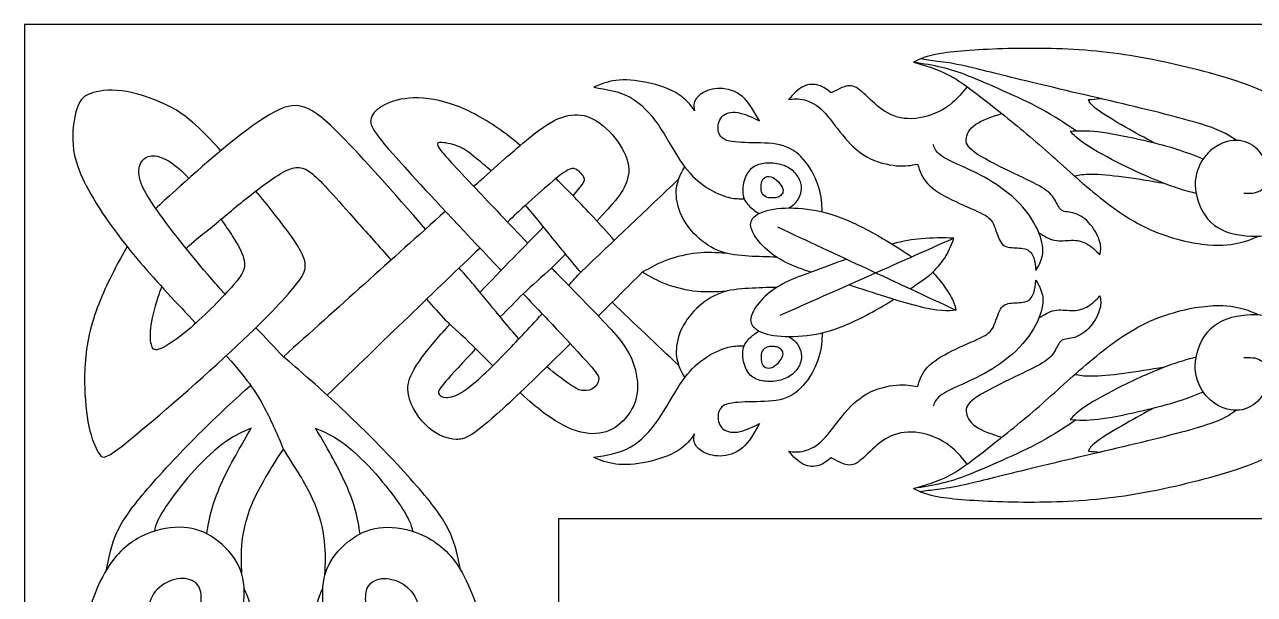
# Model space of a CAD drawing. Header units: millimetres. Extents: x 164 to 454, y 11 to 406.
# Drawn here: x 164.2 to 290.8, y 347.2 to 406 of the extents above; entities that cross this region are included whole.
import ezdxf

# ---------------------------------------------------------------- set-up
doc = ezdxf.new("R2010")
doc.units = ezdxf.units.MM
for name, color, linetype in [('Default', 7, 'Continuous'), ('DV1_Layer_1', 7, 'Continuous'), ('Layer_1', 7, 'Continuous')]:
    doc.layers.add(name, color=color, linetype=linetype)

# ---------------------------------------------------------------- blocks, each defined once
blk = doc.blocks.new('SE')
at = {"layer": 'DV1_Layer_1', "color": 7, "linetype": 'Continuous'}
for p, q in [((399.47, 355.01), (219.17, 355.01)), ((219.17, 355.01), (219.17, 65.81))]:
    blk.add_line(p, q, dxfattribs=at)
for points, knots in [([(289.74, 388.57), (290.36, 388.55), (290.98, 388.54), (291.45, 388.83), (291.93, 389.12), (292.25, 389.73), (292.28, 390.44), (292.31, 391.16), (291.75, 392.82), (290.37, 393.78), (289.59, 393.95), (288.8, 394.11), (287.04, 393.8), (285.7, 392.45), (285.26, 391.6), (284.82, 390.75), (284.61, 389.71), (284.83, 388.54), (285.04, 387.36), (285.68, 386.05), (286.73, 385.26), (287.77, 384.47), (289.22, 384.19), (290.49, 384.15), (291.77, 384.1), (293.98, 384.48), (295.98, 386.52), (296.63, 387.55), (297.27, 388.57), (297.57, 389.61), (297.57, 390.82), (297.57, 392.04), (297.27, 393.44), (296.56, 394.82), (295.84, 396.2), (293.56, 398.92), (283.73, 401.77), (277.66, 402.91), (274.56, 403.21), (271.45, 403.51), (268.28, 403.55), (265.44, 403.48), (262.6, 403.41), (260.1, 403.23), (258.54, 402.98), (256.98, 402.73), (256.36, 402.41), (255.74, 402.08), (256.94, 401.73), (258.15, 401.39), (259.31, 400.79), (260.48, 400.18), (261.6, 399.32), (263.06, 398.18), (264.52, 397.04), (268.1, 394.21), (271.35, 391.18), (273.18, 389.59), (275.02, 388), (277.07, 386.35), (279.25, 385.23), (281.42, 384.12), (286.01, 382.98), (288.25, 383.22), (289.1, 383.41), (289.94, 383.59), (290.51, 383.83), (290.82, 383.96), (291.13, 384.1), (291.18, 384.12), (291.23, 384.15)], [0, 0, 0, 0, 0.034483, 0.034483, 0.034483, 0.068966, 0.068966, 0.068966, 0.103448, 0.137931, 0.137931, 0.137931, 0.172414, 0.206897, 0.206897, 0.206897, 0.241379, 0.241379, 0.241379, 0.275862, 0.275862, 0.275862, 0.310345, 0.310345, 0.310345, 0.344828, 0.37931, 0.37931, 0.37931, 0.413793, 0.413793, 0.413793, 0.448276, 0.448276, 0.448276, 0.482759, 0.517241, 0.551724, 0.551724, 0.551724, 0.586207, 0.586207, 0.586207, 0.62069, 0.62069, 0.62069, 0.655172, 0.655172, 0.655172, 0.689655, 0.689655, 0.689655, 0.724138, 0.724138, 0.724138, 0.758621, 0.793103, 0.793103, 0.793103, 0.827586, 0.827586, 0.827586, 0.862069, 0.896552, 0.896552, 0.896552, 0.931034, 0.931034, 0.931034, 1, 1, 1, 1]), ([(272.48, 395), (271.34, 395.76), (270.19, 396.53), (268.92, 397.23), (267.64, 397.93), (266.23, 398.56), (263.62, 399.73), (262.41, 400.26), (261.4, 400.66), (260.38, 401.06), (259.56, 401.33), (258.64, 401.54), (257.73, 401.76), (256.73, 401.92), (255.74, 402.08)], [0, 0, 0, 0, 0.166667, 0.166667, 0.166667, 0.333333, 0.333333, 0.5, 0.5, 0.5, 0.666667, 0.666667, 0.666667, 1, 1, 1, 1]), ([(289.01, 394.01), (288.35, 394.47), (287.7, 394.94), (283.9, 396.18), (280.77, 396.96), (277.32, 397.78), (273.88, 398.59), (270.14, 399.46), (267.3, 400.15), (264.46, 400.84), (262.53, 401.35), (261.14, 401.66), (259.75, 401.98), (258.91, 402.08), (258.21, 402.17), (257.52, 402.26), (256.97, 402.34), (256.43, 402.42)], [0, 0, 0, 0, 0.142857, 0.142857, 0.285714, 0.285714, 0.285714, 0.428571, 0.428571, 0.428571, 0.571429, 0.571429, 0.571429, 0.714286, 0.714286, 0.714286, 1, 1, 1, 1]), ([(184.38, 392.95), (184.15, 393.22), (183.92, 393.47), (183.7, 393.7), (181.36, 396.19), (178.91, 397.88), (175.56, 398.95), (174.17, 399.13), (172.79, 399.3), (171.68, 399.11), (170.97, 398.85), (170.25, 398.59), (169.59, 397.94), (169.15, 395.76), (169.12, 394.52), (169.09, 393.28), (169.27, 391.88), (170.3, 389.75), (171.34, 387.62), (173.23, 384.76), (176.07, 381.42), (177.81, 379.38), (179.9, 377.17), (181.78, 375.17)], [0, 0, 0, 0, 0.1, 0.1, 0.1, 0.2, 0.3, 0.3, 0.3, 0.4, 0.4, 0.4, 0.5, 0.6, 0.6, 0.6, 0.7, 0.7, 0.7, 0.8, 0.8, 0.8, 1, 1, 1, 1]), ([(246.32, 386.66), (246.29, 387.45), (246.26, 388.25), (245.99, 389.14), (245.72, 390.03), (245.22, 391.01), (244.61, 391.8), (244, 392.58), (243.27, 393.17), (242.33, 393.46), (241.39, 393.76), (239.08, 393.76), (237.12, 393.83), (236.51, 394.02), (235.91, 394.22), (235.46, 394.95), (235.63, 396.08), (235.98, 396.46), (236.32, 396.83), (237.53, 397.17), (239.08, 396.41), (239.86, 396.03), (239.32, 396.98), (238.79, 397.93), (238.1, 398.53), (237.41, 399.12), (236.56, 399.36), (235.81, 399.37), (235.05, 399.38), (234.37, 399.16), (233.92, 398.86), (233.46, 398.57), (232.98, 397.84), (233.11, 397.33), (233.18, 397.07), (232.75, 397.67), (231.89, 398.88), (229.44, 399.74), (228.27, 399.99), (227.09, 400.24), (225.97, 400.31), (225.07, 400.2), (224.16, 400.09), (223.47, 399.79), (222.78, 399.5), (224.09, 399.29), (225.4, 399.09), (226.53, 398.47), (227.66, 397.84), (228.61, 396.81), (229.44, 395.61), (230.27, 394.41), (231.68, 391.69), (233.03, 390.2), (233.81, 389.6), (234.6, 389), (235.49, 388.53), (236.17, 388.29), (236.84, 388.05), (237.29, 388.03), (237.74, 388.01)], [0, 0, 0, 0, 0.04, 0.04, 0.04, 0.08, 0.08, 0.08, 0.12, 0.12, 0.12, 0.16, 0.2, 0.2, 0.2, 0.24, 0.28, 0.28, 0.28, 0.32, 0.36, 0.36, 0.36, 0.4, 0.4, 0.4, 0.44, 0.44, 0.44, 0.48, 0.48, 0.48, 0.52, 0.56, 0.56, 0.56, 0.6, 0.64, 0.64, 0.64, 0.68, 0.68, 0.68, 0.72, 0.72, 0.72, 0.76, 0.76, 0.76, 0.8, 0.8, 0.8, 0.84, 0.88, 0.88, 0.88, 0.92, 0.92, 0.92, 1, 1, 1, 1]), ([(261.24, 399.56), (260.61, 398.78), (259.99, 398), (259.08, 397.4), (258.17, 396.8), (256.98, 396.39), (255.92, 396.28), (254.86, 396.18), (252.99, 396.59), (251.61, 397.9), (251.03, 398.47), (250.44, 399.03), (249.96, 399.49), (249.47, 399.62), (248.99, 399.75), (248.51, 399.54), (248.14, 399.37), (247.77, 399.2), (247.51, 399.06), (247.25, 398.92), (246.85, 399.23), (246.06, 399.85), (244.92, 399.85), (244.39, 399.59), (243.85, 399.32), (243.35, 398.78), (242.85, 398.25), (243.37, 398.3), (244.4, 398.4), (245.78, 397.68), (246.43, 397.03), (247.08, 396.39), (247.68, 395.45), (248.4, 394.58), (249.11, 393.7), (249.94, 392.87), (250.93, 392.32), (251.92, 391.76), (253.08, 391.49), (253.98, 391.41), (254.87, 391.33), (255.51, 391.45), (256.15, 391.57), (256.37, 390.88), (256.82, 389.5), (258.65, 388.4), (259.69, 387.89), (260.72, 387.38), (263.03, 386.45), (264.02, 385.67), (264.4, 384.05), (264.68, 383.59), (264.96, 383.12), (265.34, 383), (265.84, 382.96), (266.33, 382.91), (267.53, 382.98), (267.98, 382.29), (268.11, 381.9), (268.24, 381.5), (268.28, 381.05), (268.31, 380.6), (268.6, 381.07), (269.19, 382), (269.02, 383.55), (268.64, 384.49), (268.26, 385.43), (267.59, 386.54), (266.65, 387.51), (265.72, 388.49), (264.53, 389.33), (263.44, 389.98), (262.34, 390.62), (261.34, 391.07), (260.48, 391.46), (259.62, 391.85), (258.89, 392.18), (258.46, 392.52), (258.03, 392.87), (257.89, 393.23), (257.75, 393.59)], [0, 0, 0, 0, 0.030303, 0.030303, 0.030303, 0.060606, 0.060606, 0.060606, 0.090909, 0.121212, 0.121212, 0.121212, 0.151515, 0.151515, 0.151515, 0.181818, 0.181818, 0.181818, 0.212121, 0.212121, 0.212121, 0.242424, 0.272727, 0.272727, 0.272727, 0.30303, 0.30303, 0.30303, 0.333333, 0.363636, 0.363636, 0.363636, 0.393939, 0.393939, 0.393939, 0.424242, 0.424242, 0.424242, 0.454545, 0.454545, 0.454545, 0.484848, 0.484848, 0.484848, 0.515152, 0.545455, 0.545455, 0.545455, 0.575758, 0.606061, 0.636364, 0.636364, 0.636364, 0.666667, 0.666667, 0.666667, 0.69697, 0.727273, 0.727273, 0.727273, 0.757576, 0.757576, 0.757576, 0.787879, 0.818182, 0.818182, 0.818182, 0.848485, 0.848485, 0.848485, 0.878788, 0.878788, 0.878788, 0.909091, 0.909091, 0.909091, 0.939394, 0.939394, 0.939394, 1, 1, 1, 1]), ([(205.46, 384.87), (202.08, 388.76), (199, 392.23), (196.81, 394.46), (193.52, 397.81), (190.97, 398.92), (182.2, 391.12), (179.73, 388.89), (178.82, 388.07), (178.17, 387.47), (177.67, 386.99)], [0, 0, 0, 0, 0.2, 0.2, 0.2, 0.4, 0.6, 0.6, 0.6, 1, 1, 1, 1]), ([(215.22, 393.51), (214.46, 394.16), (213.7, 394.74), (212.91, 395.29), (211.34, 396.36), (209.64, 397.27), (208.04, 397.8), (206.45, 398.32), (204.96, 398.46), (203.76, 398.37), (202.56, 398.27), (200.74, 397.61), (199.87, 396.68), (199.81, 396.1), (199.75, 395.51), (200.06, 394.8), (204.01, 390.48), (206.33, 387.94), (209.9, 384.14), (213.24, 380.61)], [0, 0, 0, 0, 0.125, 0.125, 0.125, 0.25, 0.25, 0.25, 0.375, 0.375, 0.375, 0.5, 0.625, 0.625, 0.625, 0.75, 0.75, 0.75, 1, 1, 1, 1]), ([(280.5, 393.77), (279.57, 394.27), (278.63, 394.77), (277.55, 395.4), (276.46, 396.02), (275.23, 396.76), (274.58, 397.25), (273.92, 397.74), (273.83, 397.98), (273.75, 398.22), (274.14, 398.26), (274.54, 398.3), (274.94, 398.34)], [0, 0, 0, 0, 0.2, 0.2, 0.2, 0.4, 0.4, 0.4, 0.6, 0.6, 0.6, 1, 1, 1, 1]), ([(210.43, 389.28), (210.76, 389.57), (211.1, 389.87), (211.43, 390.17), (213.38, 391.91), (215.26, 393.6), (216.65, 394.68), (218.04, 395.77), (219.83, 396.74), (221.56, 396.74), (222.45, 396.35), (223.33, 395.96), (224.25, 395.18), (224.97, 394.28), (225.7, 393.37), (226.23, 392.34), (226.36, 391.4), (226.49, 390.47), (226.21, 389.65), (225.77, 388.87), (225.4, 388.24), (224.93, 387.65), (223.11, 385.7)], [0, 0, 0, 0, 0.111111, 0.111111, 0.111111, 0.222222, 0.222222, 0.222222, 0.333333, 0.444444, 0.444444, 0.444444, 0.555556, 0.555556, 0.555556, 0.666667, 0.666667, 0.666667, 0.777778, 0.777778, 0.777778, 1, 1, 1, 1]), ([(268.64, 384.49), (269.17, 384.16), (269.7, 383.83), (270.26, 383.72), (270.83, 383.6), (271.43, 383.71), (271.99, 383.72), (272.55, 383.72), (273.07, 383.64), (273.55, 383.37), (274.04, 383.1), (274.49, 382.66), (274.93, 382.21), (275, 382.59), (275.07, 382.97), (274.93, 383.52), (274.78, 384.07), (274.42, 384.79), (273.94, 385.36), (273.47, 385.92), (272.88, 386.31), (272.34, 386.48), (271.8, 386.66), (271.3, 386.61), (270.98, 386.82), (270.66, 387.04), (270.38, 388), (269.62, 388.76), (268.96, 389.17), (268.29, 389.57), (266.4, 390.44), (263.26, 391.99), (262.33, 392.58), (261.41, 393.18), (261.13, 393.59), (261.15, 394.1), (261.17, 394.61), (261.48, 395.21), (262.14, 395.68), (262.8, 396.14), (263.81, 396.47), (264.82, 396.79)], [0, 0, 0, 0, 0.0625, 0.0625, 0.0625, 0.125, 0.125, 0.125, 0.1875, 0.1875, 0.1875, 0.25, 0.25, 0.25, 0.3125, 0.3125, 0.3125, 0.375, 0.375, 0.375, 0.4375, 0.4375, 0.4375, 0.5, 0.5, 0.5, 0.5625, 0.625, 0.625, 0.625, 0.6875, 0.75, 0.75, 0.75, 0.8125, 0.8125, 0.8125, 0.875, 0.875, 0.875, 1, 1, 1, 1]), ([(284.83, 388.54), (283.92, 388.78), (283.01, 389.02), (280.46, 389.99), (278.82, 390.71), (277.3, 391.46), (275.78, 392.21), (274.37, 393), (272.6, 394.18), (272.23, 394.57), (271.86, 394.97), (272.7, 395.02), (273.53, 395.07), (275.92, 394.79), (277.48, 394.47), (278.89, 394.15), (280.3, 393.83), (281.56, 393.52), (282.65, 393.18), (283.74, 392.84), (284.65, 392.47), (285.56, 392.1)], [0, 0, 0, 0, 0.111111, 0.111111, 0.222222, 0.222222, 0.222222, 0.333333, 0.333333, 0.444444, 0.444444, 0.444444, 0.555556, 0.555556, 0.666667, 0.666667, 0.666667, 0.777778, 0.777778, 0.777778, 1, 1, 1, 1]), ([(212.23, 390.89), (211.67, 391.37), (211.17, 391.77), (210.78, 392.09), (209.93, 392.77), (209.55, 393.1), (208.97, 393.35), (208.4, 393.6), (207.62, 393.77), (207.14, 393.8), (206.67, 393.84), (206.33, 393.63), (208.46, 391.35), (210.68, 389.01), (212.13, 387.47), (214.07, 385.42), (215.98, 383.42)], [0, 0, 0, 0, 0.142857, 0.142857, 0.142857, 0.285714, 0.285714, 0.285714, 0.428571, 0.428571, 0.428571, 0.571429, 0.714286, 0.714286, 0.714286, 1, 1, 1, 1]), ([(184.81, 378.15), (184.35, 378.66), (183.89, 379.18), (183.45, 379.7), (181.15, 382.34), (179.1, 384.96), (177.85, 386.74), (176.6, 388.52), (175.7, 390.38), (175.98, 391.48), (176.24, 391.86), (176.51, 392.24), (176.91, 392.45), (177.41, 392.44), (177.91, 392.43), (178.51, 392.21), (179.24, 391.73), (179.76, 391.38), (180.35, 390.89), (181.08, 390.1)], [0, 0, 0, 0, 0.125, 0.125, 0.125, 0.25, 0.25, 0.25, 0.375, 0.5, 0.5, 0.5, 0.625, 0.625, 0.625, 0.75, 0.75, 0.75, 1, 1, 1, 1]), ([(242.89, 387.05), (243.14, 387.21), (243.39, 387.37), (243.61, 387.63), (243.82, 387.88), (244.01, 388.23), (244.11, 388.57), (244.21, 388.91), (244.23, 389.23), (244.13, 389.6), (244.03, 389.96), (243.8, 390.37), (243.48, 390.71), (243.15, 391.05), (242.72, 391.32), (242.23, 391.48), (241.74, 391.64), (241.19, 391.7), (240.68, 391.68), (240.17, 391.65), (239.69, 391.55), (239.3, 391.32), (238.91, 391.1), (238.62, 390.75), (238.2, 389.74), (238.09, 389.08), (238.21, 388.01), (238.46, 387.61), (238.76, 387.29), (239.07, 386.97), (239.44, 386.72), (239.81, 386.48)], [0, 0, 0, 0, 0.083333, 0.083333, 0.083333, 0.166667, 0.166667, 0.166667, 0.25, 0.25, 0.25, 0.333333, 0.333333, 0.333333, 0.416667, 0.416667, 0.416667, 0.5, 0.5, 0.5, 0.583333, 0.583333, 0.583333, 0.666667, 0.666667, 0.75, 0.75, 0.833333, 0.833333, 0.833333, 1, 1, 1, 1]), ([(180.79, 382.88), (181.51, 383.57), (182.31, 384.18), (183.08, 384.8), (184.22, 385.72), (185.29, 386.65), (186.68, 387.77), (188.07, 388.9), (189.78, 390.21), (190.96, 390.83), (192.14, 391.45), (192.8, 391.38), (193.8, 390.56), (194.8, 389.74), (196.14, 388.17), (198.49, 385.53), (199.48, 384.41), (200.65, 383.11), (201.92, 381.69)], [0, 0, 0, 0, 0.142857, 0.142857, 0.142857, 0.285714, 0.285714, 0.285714, 0.428571, 0.428571, 0.428571, 0.571429, 0.571429, 0.571429, 0.714286, 0.714286, 0.714286, 1, 1, 1, 1]), ([(220.66, 388.31), (221.96, 389.78), (221.91, 389.99), (221.77, 390.23), (221.59, 390.55), (220.93, 391.31), (219.93, 391.17), (215.66, 387.24), (215.13, 386.75), (214.54, 386.21), (213.9, 385.6)], [0, 0, 0, 0, 0.2, 0.2, 0.2, 0.4, 0.6, 0.6, 0.6, 1, 1, 1, 1]), ([(241.64, 381.98), (240.68, 382), (239.71, 382.03), (238.74, 382.08), (237.76, 382.14), (236.77, 382.22), (235.85, 382.56), (234.93, 382.89), (234.08, 383.48), (232.66, 384.85), (232.09, 385.65), (231.74, 386.47), (231.39, 387.29), (231.25, 388.14), (231.29, 388.84), (231.34, 389.55), (231.56, 390.11), (231.74, 390.49), (231.91, 390.87), (232.04, 391.07), (232.17, 391.28)], [0, 0, 0, 0, 0.125, 0.125, 0.125, 0.25, 0.25, 0.25, 0.375, 0.375, 0.5, 0.5, 0.5, 0.625, 0.625, 0.625, 0.75, 0.75, 0.75, 1, 1, 1, 1]), ([(241.15, 388.09), (241.32, 388.09), (241.49, 388.08), (241.8, 388.16), (241.94, 388.25), (242.17, 388.45), (242.26, 388.57), (242.28, 388.73), (242.3, 388.9), (242.26, 389.11), (241.95, 389.61), (241.69, 389.91), (241.42, 390.08), (241.15, 390.26), (240.88, 390.32), (240.65, 390.29), (240.43, 390.25), (240.26, 390.12), (240.16, 389.93), (240.06, 389.75), (240.03, 389.52), (240.02, 389.27), (240.01, 389.03), (240.03, 388.77), (240.15, 388.56), (240.26, 388.35), (240.47, 388.2), (240.65, 388.13), (240.84, 388.06), (240.99, 388.08), (241.15, 388.09)], [0, 0, 0, 0, 0.083333, 0.083333, 0.166667, 0.166667, 0.25, 0.25, 0.25, 0.333333, 0.333333, 0.416667, 0.416667, 0.416667, 0.5, 0.5, 0.5, 0.583333, 0.583333, 0.583333, 0.666667, 0.666667, 0.666667, 0.75, 0.75, 0.75, 0.833333, 0.833333, 0.833333, 1, 1, 1, 1]), ([(281.58, 389.57), (280.13, 389.81), (278.68, 390.05), (276.05, 390.4), (274.87, 390.5), (274.06, 390.51), (273.24, 390.52), (272.78, 390.43), (272.33, 390.34)], [0, 0, 0, 0, 0.25, 0.25, 0.5, 0.5, 0.5, 1, 1, 1, 1]), ([(224.9, 383.72), (224.19, 384.52), (223.47, 385.32), (222.74, 386.12), (221.47, 387.49), (220.15, 388.85), (218.9, 390.09)], [0, 0, 0, 0, 0.333333, 0.333333, 0.333333, 1, 1, 1, 1]), ([(174.71, 383.07), (174.26, 382.3), (173.79, 381.42), (173.31, 380.48), (172.37, 378.62), (171.42, 376.48), (170.91, 374.4), (170.39, 372.32), (170.3, 370.3), (170.35, 368.53), (170.41, 366.76), (170.78, 363.73), (171.58, 362.07), (171.9, 361.62), (172.22, 361.16), (172.7, 360.99), (182.64, 369.65), (186.03, 372.83), (189.43, 376.01), (193.09, 380.08), (193.09, 380.7), (193.06, 381.18), (193.04, 381.65), (192.99, 382.29), (191.23, 384.68), (190.42, 385.79), (189.24, 387.28), (187.98, 388.8)], [0, 0, 0, 0, 0.083333, 0.083333, 0.083333, 0.166667, 0.166667, 0.166667, 0.25, 0.25, 0.25, 0.333333, 0.416667, 0.416667, 0.416667, 0.5, 0.583333, 0.583333, 0.583333, 0.666667, 0.75, 0.75, 0.75, 0.833333, 0.833333, 0.833333, 1, 1, 1, 1]), ([(221.44, 380.42), (220.57, 381.46), (219.71, 382.5), (218.51, 383.98), (217.7, 384.99), (216.74, 386.2), (215.76, 387.33)], [0, 0, 0, 0, 0.333333, 0.333333, 0.333333, 1, 1, 1, 1]), ([(245.19, 380.42), (244.29, 380.72), (243.4, 381.03), (242.58, 381.44), (241.76, 381.85), (241.01, 382.37), (240.42, 382.93), (239.82, 383.49), (238.93, 384.7), (238.86, 385.56), (239.15, 385.95), (239.45, 386.34), (240.07, 386.68), (240.97, 386.87), (241.88, 387.06), (243.07, 387.1), (244.3, 386.99), (245.53, 386.87), (248.09, 386.36), (251.4, 384.6), (252.9, 383.7), (253.89, 383.11), (254.81, 382.51), (255.54, 382.02)], [0, 0, 0, 0, 0.1, 0.1, 0.1, 0.2, 0.2, 0.2, 0.3, 0.4, 0.4, 0.4, 0.5, 0.5, 0.5, 0.6, 0.6, 0.6, 0.7, 0.8, 0.8, 0.8, 1, 1, 1, 1]), ([(184.39, 385.88), (184.84, 385.24), (185.26, 384.63), (185.59, 384.11), (186.48, 382.7), (187.03, 381.32), (186.69, 380.29), (185.66, 379.09), (184.64, 377.89), (182.76, 376.01), (181.3, 374.74), (179.84, 373.47), (178.81, 372.82), (178.19, 372.56), (177.58, 372.3), (177.39, 372.44), (177.26, 372.82), (177.13, 373.2), (177.06, 373.82), (177.16, 374.67), (177.25, 375.53), (177.51, 376.61), (177.93, 377.88), (178.04, 378.22), (178.16, 378.57), (178.29, 378.92)], [0, 0, 0, 0, 0.1, 0.1, 0.1, 0.2, 0.3, 0.3, 0.3, 0.4, 0.4, 0.4, 0.5, 0.5, 0.5, 0.6, 0.6, 0.6, 0.7, 0.7, 0.7, 0.8, 0.8, 0.8, 1, 1, 1, 1]), ([(257.71, 380.42), (258.2, 380.95), (258.69, 381.48), (259.05, 382.07), (259.42, 382.66), (259.65, 383.3), (259.88, 383.95), (258.77, 383.96), (257.66, 383.98), (256.5, 383.88), (255.63, 383.8), (254.72, 383.65), (253.51, 383.33)], [0, 0, 0, 0, 0.2, 0.2, 0.2, 0.4, 0.4, 0.4, 0.6, 0.6, 0.6, 1, 1, 1, 1]), ([(236.43, 382.38), (235.45, 382.44), (234.47, 382.5), (233.43, 382.4), (232.39, 382.29), (231.28, 382.03), (230.33, 381.67), (229.38, 381.32), (228.58, 380.87), (227.78, 380.42)], [0, 0, 0, 0, 0.25, 0.25, 0.25, 0.5, 0.5, 0.5, 1, 1, 1, 1]), ([(218.45, 380.86), (218.61, 380.69), (218.77, 380.53), (218.93, 380.36), (221.59, 377.62), (225.52, 373.76), (226.63, 371.83), (226.96, 370.75), (227.3, 369.67), (227.42, 368.48), (227.16, 367.44), (226.9, 366.39), (225.63, 364.6), (224.01, 363.84), (223.03, 363.78), (222.06, 363.72), (220.92, 363.98), (219.63, 364.65), (218.35, 365.32), (216.92, 366.41), (215.3, 367.91), (215.26, 367.94), (215.23, 367.97), (215.19, 368.01)], [0, 0, 0, 0, 0.1, 0.1, 0.1, 0.2, 0.3, 0.3, 0.3, 0.4, 0.4, 0.4, 0.5, 0.6, 0.6, 0.6, 0.7, 0.7, 0.7, 0.8, 0.8, 0.8, 1, 1, 1, 1]), ([(236.43, 378.46), (235.45, 378.4), (234.47, 378.34), (233.43, 378.44), (232.39, 378.54), (231.28, 378.81), (230.33, 379.16), (229.38, 379.52), (228.58, 379.97), (227.78, 380.42)], [0, 0, 0, 0, 0.25, 0.25, 0.25, 0.5, 0.5, 0.5, 1, 1, 1, 1]), ([(245.19, 380.42), (244.29, 380.11), (243.4, 379.81), (242.58, 379.4), (241.76, 378.98), (241.01, 378.47), (240.42, 377.91), (239.82, 377.35), (238.93, 376.14), (238.86, 375.28), (239.15, 374.89), (239.45, 374.5), (240.07, 374.15), (240.97, 373.97), (241.88, 373.78), (243.07, 373.74), (244.3, 373.85), (245.53, 373.97), (248.09, 374.48), (251.4, 376.24), (252.9, 377.14), (253.17, 377.3), (253.44, 377.47), (253.7, 377.63)], [0, 0, 0, 0, 0.1, 0.1, 0.1, 0.2, 0.2, 0.2, 0.3, 0.4, 0.4, 0.4, 0.5, 0.5, 0.5, 0.6, 0.6, 0.6, 0.7, 0.8, 0.8, 0.8, 1, 1, 1, 1]), ([(257.71, 380.42), (258.04, 380.05), (258.37, 379.68), (258.74, 379.18), (259.11, 378.68), (259.93, 377.45), (260.03, 376.83), (260.09, 376.52), (259.26, 376.42), (258.43, 376.33), (255.95, 376.98), (254.25, 377.42), (251.77, 378.22), (249.04, 379.13)], [0, 0, 0, 0, 0.166667, 0.166667, 0.166667, 0.333333, 0.5, 0.5, 0.5, 0.666667, 0.666667, 0.666667, 1, 1, 1, 1]), ([(255.38, 378.71), (255.83, 379.02), (256.22, 379.29), (256.52, 379.5), (257.3, 380.05), (257.51, 380.23), (257.71, 380.42)], [0, 0, 0, 0, 0.333333, 0.333333, 0.333333, 1, 1, 1, 1]), ([(241.64, 378.86), (240.68, 378.84), (239.71, 378.81), (238.74, 378.76), (237.76, 378.7), (236.77, 378.62), (235.85, 378.28), (234.93, 377.95), (234.08, 377.36), (232.66, 375.98), (232.09, 375.19), (231.74, 374.37), (231.39, 373.55), (231.25, 372.7), (231.29, 371.99), (231.34, 371.29), (231.56, 370.73), (231.74, 370.35), (231.91, 369.97), (232.04, 369.77), (232.17, 369.56)], [0, 0, 0, 0, 0.125, 0.125, 0.125, 0.25, 0.25, 0.25, 0.375, 0.375, 0.5, 0.5, 0.5, 0.625, 0.625, 0.625, 0.75, 0.75, 0.75, 1, 1, 1, 1]), ([(261.24, 360.64), (260.61, 361.42), (259.99, 362.2), (259.08, 362.8), (258.17, 363.4), (256.98, 363.81), (255.92, 363.92), (254.86, 364.02), (252.99, 363.61), (251.61, 362.3), (251.03, 361.73), (250.44, 361.17), (249.96, 360.71), (249.47, 360.58), (248.99, 360.45), (248.51, 360.66), (248.14, 360.83), (247.77, 361), (247.51, 361.14), (247.25, 361.28), (246.85, 360.97), (246.06, 360.35), (244.92, 360.35), (244.39, 360.61), (243.85, 360.88), (243.35, 361.42), (242.85, 361.95), (243.37, 361.9), (244.4, 361.79), (245.78, 362.52), (246.43, 363.17), (247.08, 363.81), (247.68, 364.74), (248.4, 365.62), (249.11, 366.5), (249.94, 367.33), (250.93, 367.88), (251.92, 368.44), (253.08, 368.71), (253.98, 368.79), (254.87, 368.87), (255.51, 368.75), (256.15, 368.63), (256.37, 369.32), (256.82, 370.7), (258.65, 371.8), (259.69, 372.31), (260.72, 372.82), (263.03, 373.75), (264.02, 374.53), (264.4, 376.15), (264.68, 376.61), (264.96, 377.08), (265.34, 377.2), (265.84, 377.24), (266.33, 377.29), (267.53, 377.22), (267.98, 377.91), (268.11, 378.3), (268.24, 378.7), (268.28, 379.15), (268.31, 379.6), (268.6, 379.13), (269.19, 378.2), (269.02, 376.65), (268.64, 375.71), (268.26, 374.77), (267.59, 373.66), (266.65, 372.69), (265.72, 371.71), (264.53, 370.87), (263.44, 370.22), (262.34, 369.57), (261.34, 369.13), (260.48, 368.74), (259.62, 368.35), (258.89, 368.02), (258.46, 367.68), (258.03, 367.33), (257.89, 366.97), (257.75, 366.61)], [0, 0, 0, 0, 0.030303, 0.030303, 0.030303, 0.060606, 0.060606, 0.060606, 0.090909, 0.121212, 0.121212, 0.121212, 0.151515, 0.151515, 0.151515, 0.181818, 0.181818, 0.181818, 0.212121, 0.212121, 0.212121, 0.242424, 0.272727, 0.272727, 0.272727, 0.30303, 0.30303, 0.30303, 0.333333, 0.363636, 0.363636, 0.363636, 0.393939, 0.393939, 0.393939, 0.424242, 0.424242, 0.424242, 0.454545, 0.454545, 0.454545, 0.484848, 0.484848, 0.484848, 0.515152, 0.545455, 0.545455, 0.545455, 0.575758, 0.606061, 0.636364, 0.636364, 0.636364, 0.666667, 0.666667, 0.666667, 0.69697, 0.727273, 0.727273, 0.727273, 0.757576, 0.757576, 0.757576, 0.787879, 0.818182, 0.818182, 0.818182, 0.848485, 0.848485, 0.848485, 0.878788, 0.878788, 0.878788, 0.909091, 0.909091, 0.909091, 0.939394, 0.939394, 0.939394, 1, 1, 1, 1]), ([(215.07, 373.54), (214.51, 374.18), (213.95, 374.85), (213.35, 375.58), (212.53, 376.57), (211.64, 377.66), (210.72, 378.78)], [0, 0, 0, 0, 0.333333, 0.333333, 0.333333, 1, 1, 1, 1]), ([(215.51, 378.21), (216.98, 376.66), (218.31, 375.25), (219.37, 374.13), (223.21, 370.03), (223.33, 369.77), (223.32, 369.45), (223.3, 369.14), (223.14, 368.76), (222.84, 368.52), (222.54, 368.29), (221.64, 368.12), (221.02, 368.36), (220.19, 368.95), (219.61, 369.35), (218.8, 369.96), (217.96, 370.68)], [0, 0, 0, 0, 0.142857, 0.142857, 0.142857, 0.285714, 0.285714, 0.285714, 0.428571, 0.428571, 0.428571, 0.571429, 0.714286, 0.714286, 0.714286, 1, 1, 1, 1]), ([(268.64, 375.71), (269.17, 376.04), (269.7, 376.37), (270.26, 376.48), (270.83, 376.6), (271.43, 376.49), (271.99, 376.48), (272.55, 376.47), (273.07, 376.56), (273.55, 376.83), (274.04, 377.1), (274.49, 377.54), (274.93, 377.99), (275, 377.61), (275.07, 377.23), (274.93, 376.68), (274.78, 376.13), (274.42, 375.41), (273.94, 374.84), (273.47, 374.28), (272.88, 373.89), (272.34, 373.71), (271.8, 373.54), (271.3, 373.59), (270.98, 373.38), (270.66, 373.16), (270.38, 372.2), (269.62, 371.44), (268.96, 371.03), (268.29, 370.63), (266.4, 369.76), (263.26, 368.21), (262.33, 367.62), (261.41, 367.02), (261.13, 366.61), (261.15, 366.1), (261.17, 365.59), (261.48, 364.99), (262.14, 364.52), (262.8, 364.06), (263.81, 363.73), (264.82, 363.41)], [0, 0, 0, 0, 0.0625, 0.0625, 0.0625, 0.125, 0.125, 0.125, 0.1875, 0.1875, 0.1875, 0.25, 0.25, 0.25, 0.3125, 0.3125, 0.3125, 0.375, 0.375, 0.375, 0.4375, 0.4375, 0.4375, 0.5, 0.5, 0.5, 0.5625, 0.625, 0.625, 0.625, 0.6875, 0.75, 0.75, 0.75, 0.8125, 0.8125, 0.8125, 0.875, 0.875, 0.875, 1, 1, 1, 1]), ([(289.74, 371.63), (290.36, 371.64), (290.98, 371.66), (291.45, 371.37), (291.93, 371.08), (292.25, 370.47), (292.28, 369.76), (292.31, 369.04), (291.75, 367.38), (290.37, 366.42), (289.59, 366.25), (288.8, 366.09), (287.04, 366.4), (285.7, 367.75), (285.26, 368.6), (284.82, 369.45), (284.61, 370.49), (284.83, 371.66), (285.04, 372.83), (285.68, 374.15), (286.73, 374.94), (287.77, 375.73), (289.22, 376.01), (290.49, 376.05), (291.77, 376.1), (293.98, 375.72), (295.98, 373.68), (296.63, 372.65), (297.27, 371.63), (297.57, 370.59), (297.57, 369.38), (297.57, 368.16), (297.27, 366.76), (296.56, 365.38), (295.84, 364), (293.56, 361.28), (283.73, 358.43), (277.66, 357.29), (274.56, 356.99), (271.45, 356.69), (268.28, 356.65), (265.44, 356.72), (262.6, 356.79), (260.1, 356.96), (258.54, 357.21), (256.98, 357.47), (256.36, 357.79), (255.74, 358.12), (256.94, 358.47), (258.15, 358.81), (259.31, 359.41), (260.48, 360.02), (261.6, 360.88), (263.06, 362.02), (264.52, 363.16), (268.1, 365.99), (271.35, 369.02), (273.18, 370.61), (275.02, 372.2), (277.07, 373.85), (279.25, 374.97), (281.42, 376.08), (286.01, 377.22), (288.25, 376.97), (289.1, 376.79), (289.94, 376.61), (290.51, 376.37), (290.82, 376.24), (291.13, 376.1), (291.18, 376.08), (291.23, 376.05)], [0, 0, 0, 0, 0.034483, 0.034483, 0.034483, 0.068966, 0.068966, 0.068966, 0.103448, 0.137931, 0.137931, 0.137931, 0.172414, 0.206897, 0.206897, 0.206897, 0.241379, 0.241379, 0.241379, 0.275862, 0.275862, 0.275862, 0.310345, 0.310345, 0.310345, 0.344828, 0.37931, 0.37931, 0.37931, 0.413793, 0.413793, 0.413793, 0.448276, 0.448276, 0.448276, 0.482759, 0.517241, 0.551724, 0.551724, 0.551724, 0.586207, 0.586207, 0.586207, 0.62069, 0.62069, 0.62069, 0.655172, 0.655172, 0.655172, 0.689655, 0.689655, 0.689655, 0.724138, 0.724138, 0.724138, 0.758621, 0.793103, 0.793103, 0.793103, 0.827586, 0.827586, 0.827586, 0.862069, 0.896552, 0.896552, 0.896552, 0.931034, 0.931034, 0.931034, 1, 1, 1, 1]), ([(220.37, 373.05), (217.6, 370.31), (215.15, 367.93), (213.41, 366.34), (210.24, 363.42), (209.48, 363.16), (208.61, 363.19), (207.73, 363.23), (206.75, 363.56), (205.8, 364.38), (204.85, 365.19), (203.94, 366.51), (203.46, 369.13), (203.89, 370.44), (207.05, 374.04), (207.34, 374.36), (207.65, 374.7), (207.97, 375.06)], [0, 0, 0, 0, 0.142857, 0.142857, 0.142857, 0.285714, 0.285714, 0.285714, 0.428571, 0.428571, 0.428571, 0.571429, 0.571429, 0.714286, 0.714286, 0.714286, 1, 1, 1, 1]), ([(210.63, 372.53), (210.33, 372.21), (210.04, 371.9), (209.78, 371.62), (206.86, 368.5), (206.58, 367.91), (207.14, 367.53), (207.57, 367.51), (208, 367.48), (208.58, 367.62), (209.49, 368.24), (210.4, 368.86), (211.62, 369.96), (213.67, 372.07), (214.75, 373.19), (216.06, 374.59), (217.48, 376.13)], [0, 0, 0, 0, 0.142857, 0.142857, 0.142857, 0.285714, 0.428571, 0.428571, 0.428571, 0.571429, 0.571429, 0.571429, 0.714286, 0.714286, 0.714286, 1, 1, 1, 1]), ([(212.38, 370.77), (211.66, 371.5), (210.96, 372.21), (210.3, 372.86), (209.29, 373.85), (208.39, 374.68), (207.52, 375.46)], [0, 0, 0, 0, 0.333333, 0.333333, 0.333333, 1, 1, 1, 1]), ([(246.32, 374.18), (246.29, 373.38), (246.26, 372.59), (245.99, 371.7), (245.72, 370.81), (245.22, 369.83), (244.61, 369.04), (244, 368.26), (243.27, 367.67), (242.33, 367.38), (241.39, 367.08), (239.08, 367.08), (237.12, 367.01), (236.51, 366.82), (235.91, 366.62), (235.46, 365.89), (235.63, 364.75), (235.98, 364.38), (236.32, 364.01), (237.53, 363.67), (239.08, 364.43), (239.86, 364.81), (239.32, 363.86), (238.79, 362.91), (238.1, 362.31), (237.41, 361.72), (236.56, 361.48), (235.81, 361.47), (235.05, 361.46), (234.37, 361.68), (233.92, 361.98), (233.46, 362.27), (232.98, 362.99), (233.11, 363.51), (233.18, 363.77), (232.75, 363.17), (231.89, 361.96), (229.44, 361.1), (228.27, 360.85), (227.09, 360.6), (225.97, 360.53), (225.07, 360.64), (224.16, 360.75), (223.47, 361.04), (222.78, 361.34), (224.09, 361.55), (225.4, 361.75), (226.53, 362.37), (227.66, 362.99), (228.61, 364.03), (229.44, 365.23), (230.27, 366.43), (231.68, 369.15), (233.03, 370.64), (233.81, 371.24), (234.6, 371.84), (235.49, 372.31), (236.17, 372.55), (236.84, 372.79), (237.29, 372.81), (237.74, 372.83)], [0, 0, 0, 0, 0.04, 0.04, 0.04, 0.08, 0.08, 0.08, 0.12, 0.12, 0.12, 0.16, 0.2, 0.2, 0.2, 0.24, 0.28, 0.28, 0.28, 0.32, 0.36, 0.36, 0.36, 0.4, 0.4, 0.4, 0.44, 0.44, 0.44, 0.48, 0.48, 0.48, 0.52, 0.56, 0.56, 0.56, 0.6, 0.64, 0.64, 0.64, 0.68, 0.68, 0.68, 0.72, 0.72, 0.72, 0.76, 0.76, 0.76, 0.8, 0.8, 0.8, 0.84, 0.88, 0.88, 0.88, 0.92, 0.92, 0.92, 1, 1, 1, 1]), ([(242.89, 373.79), (243.14, 373.63), (243.39, 373.47), (243.61, 373.21), (243.82, 372.96), (244.01, 372.61), (244.11, 372.27), (244.21, 371.93), (244.23, 371.61), (244.13, 371.24), (244.03, 370.87), (243.8, 370.46), (243.48, 370.13), (243.15, 369.79), (242.72, 369.52), (242.23, 369.36), (241.74, 369.19), (241.19, 369.14), (240.68, 369.16), (240.17, 369.19), (239.69, 369.29), (239.3, 369.52), (238.91, 369.74), (238.62, 370.09), (238.2, 371.1), (238.09, 371.76), (238.21, 372.83), (238.46, 373.23), (238.76, 373.55), (239.07, 373.87), (239.44, 374.12), (239.81, 374.36)], [0, 0, 0, 0, 0.083333, 0.083333, 0.083333, 0.166667, 0.166667, 0.166667, 0.25, 0.25, 0.25, 0.333333, 0.333333, 0.333333, 0.416667, 0.416667, 0.416667, 0.5, 0.5, 0.5, 0.583333, 0.583333, 0.583333, 0.666667, 0.666667, 0.75, 0.75, 0.833333, 0.833333, 0.833333, 1, 1, 1, 1]), ([(241.15, 372.75), (241.32, 372.75), (241.49, 372.76), (241.8, 372.68), (241.94, 372.59), (242.17, 372.39), (242.26, 372.27), (242.28, 372.11), (242.3, 371.94), (242.26, 371.73), (241.95, 371.22), (241.69, 370.93), (241.42, 370.76), (241.15, 370.58), (240.88, 370.52), (240.65, 370.55), (240.43, 370.59), (240.26, 370.72), (240.16, 370.9), (240.06, 371.09), (240.03, 371.32), (240.02, 371.57), (240.01, 371.81), (240.03, 372.07), (240.15, 372.28), (240.26, 372.49), (240.47, 372.64), (240.65, 372.71), (240.84, 372.78), (240.99, 372.76), (241.15, 372.75)], [0, 0, 0, 0, 0.083333, 0.083333, 0.166667, 0.166667, 0.25, 0.25, 0.25, 0.333333, 0.333333, 0.416667, 0.416667, 0.416667, 0.5, 0.5, 0.5, 0.583333, 0.583333, 0.583333, 0.666667, 0.666667, 0.666667, 0.75, 0.75, 0.75, 0.833333, 0.833333, 0.833333, 1, 1, 1, 1]), ([(184.93, 371.8), (184.96, 371.77), (184.98, 371.74), (185.01, 371.71), (187.32, 369.14), (188.16, 367.81), (188.88, 366.42), (189.61, 365.04), (190.22, 363.62), (190.82, 362.19)], [0, 0, 0, 0, 0.25, 0.25, 0.25, 0.5, 0.5, 0.5, 1, 1, 1, 1]), ([(209.05, 349.75), (208.8, 351.04), (208.55, 352.32), (207.98, 353.57), (207.42, 354.82), (206.54, 356.05), (205.1, 357.75), (203.66, 359.45), (201.66, 361.62), (199.56, 363.71), (197.47, 365.8), (195.28, 367.8), (193.8, 369.12), (192.33, 370.44), (191.58, 371.07), (190.82, 371.71)], [0, 0, 0, 0, 0.166667, 0.166667, 0.166667, 0.333333, 0.333333, 0.333333, 0.5, 0.5, 0.5, 0.666667, 0.666667, 0.666667, 1, 1, 1, 1]), ([(284.83, 371.66), (283.92, 371.42), (283.01, 371.18), (280.46, 370.21), (278.82, 369.49), (277.3, 368.74), (275.78, 367.98), (274.37, 367.2), (272.6, 366.02), (272.23, 365.63), (271.86, 365.23), (272.7, 365.18), (273.53, 365.13), (275.92, 365.4), (277.48, 365.73), (278.89, 366.05), (280.3, 366.37), (281.56, 366.68), (282.65, 367.02), (283.74, 367.36), (284.65, 367.73), (285.56, 368.1)], [0, 0, 0, 0, 0.111111, 0.111111, 0.222222, 0.222222, 0.222222, 0.333333, 0.333333, 0.444444, 0.444444, 0.444444, 0.555556, 0.555556, 0.666667, 0.666667, 0.666667, 0.777778, 0.777778, 0.777778, 1, 1, 1, 1]), ([(281.58, 370.63), (280.13, 370.39), (278.68, 370.15), (276.05, 369.8), (274.87, 369.7), (274.06, 369.69), (273.24, 369.68), (272.78, 369.77), (272.33, 369.86)], [0, 0, 0, 0, 0.25, 0.25, 0.5, 0.5, 0.5, 1, 1, 1, 1]), ([(172.6, 349.75), (172.85, 351.04), (173.1, 352.32), (173.66, 353.57), (174.23, 354.82), (175.11, 356.05), (176.55, 357.75), (177.99, 359.45), (179.99, 361.62), (182.08, 363.71), (184, 365.62), (185.99, 367.45), (187.44, 368.76)], [0, 0, 0, 0, 0.2, 0.2, 0.2, 0.4, 0.4, 0.4, 0.6, 0.6, 0.6, 1, 1, 1, 1]), ([(289.01, 366.19), (288.35, 365.73), (287.7, 365.26), (283.9, 364.02), (280.77, 363.24), (277.32, 362.42), (273.88, 361.61), (270.14, 360.74), (267.3, 360.05), (264.46, 359.36), (262.53, 358.85), (261.14, 358.53), (259.75, 358.22), (258.91, 358.12), (258.21, 358.03), (257.52, 357.94), (256.97, 357.86), (256.43, 357.78)], [0, 0, 0, 0, 0.142857, 0.142857, 0.285714, 0.285714, 0.285714, 0.428571, 0.428571, 0.428571, 0.571429, 0.571429, 0.571429, 0.714286, 0.714286, 0.714286, 1, 1, 1, 1]), ([(280.5, 366.43), (279.57, 365.93), (278.63, 365.42), (277.55, 364.8), (276.46, 364.18), (275.23, 363.44), (274.58, 362.95), (273.92, 362.46), (273.83, 362.22), (273.75, 361.98), (274.14, 361.94), (274.54, 361.9), (274.94, 361.86)], [0, 0, 0, 0, 0.2, 0.2, 0.2, 0.4, 0.4, 0.4, 0.6, 0.6, 0.6, 1, 1, 1, 1]), ([(272.48, 365.2), (271.34, 364.44), (270.19, 363.67), (268.92, 362.97), (267.64, 362.27), (266.23, 361.64), (263.62, 360.47), (262.41, 359.94), (261.4, 359.54), (260.38, 359.14), (259.56, 358.87), (258.64, 358.66), (257.73, 358.44), (256.73, 358.28), (255.74, 358.12)], [0, 0, 0, 0, 0.166667, 0.166667, 0.166667, 0.333333, 0.333333, 0.5, 0.5, 0.5, 0.666667, 0.666667, 0.666667, 1, 1, 1, 1]), ([(182.93, 353.45), (183.05, 354.24), (183.17, 355.04), (183.7, 356.9), (184.11, 357.96), (184.58, 358.99), (185.05, 360.01), (185.59, 360.99), (186.59, 362.76), (187.05, 363.55), (187.51, 364.34), (186.68, 363.99), (185.85, 363.64), (184.85, 362.93), (183.86, 362.22), (182.71, 361.15), (181.69, 360.04), (180.67, 358.93), (179.78, 357.78), (179.15, 356.88), (178.51, 355.98), (178.12, 355.34), (177.89, 354.85), (177.67, 354.37), (177.6, 354.04), (177.53, 353.72)], [0, 0, 0, 0, 0.1, 0.1, 0.2, 0.2, 0.2, 0.3, 0.3, 0.4, 0.4, 0.4, 0.5, 0.5, 0.5, 0.6, 0.6, 0.6, 0.7, 0.7, 0.7, 0.8, 0.8, 0.8, 1, 1, 1, 1]), ([(198.71, 353.45), (198.6, 354.24), (198.48, 355.04), (197.95, 356.9), (197.54, 357.96), (197.06, 358.99), (196.59, 360.01), (196.06, 360.99), (195.06, 362.76), (194.6, 363.55), (194.13, 364.34), (194.97, 363.99), (195.8, 363.64), (196.79, 362.93), (197.79, 362.22), (198.94, 361.15), (199.96, 360.04), (200.98, 358.93), (201.86, 357.78), (202.5, 356.88), (203.14, 355.98), (203.52, 355.34), (203.75, 354.85), (203.98, 354.37), (204.05, 354.04), (204.12, 353.72)], [0, 0, 0, 0, 0.1, 0.1, 0.2, 0.2, 0.2, 0.3, 0.3, 0.4, 0.4, 0.4, 0.5, 0.5, 0.5, 0.6, 0.6, 0.6, 0.7, 0.7, 0.7, 0.8, 0.8, 0.8, 1, 1, 1, 1]), ([(186.55, 349.24), (186.5, 350.33), (186.44, 351.42), (186.73, 353.98), (187.08, 355.45), (187.82, 357.06), (188.56, 358.67), (189.69, 360.43), (190.82, 362.19)], [0, 0, 0, 0, 0.25, 0.25, 0.5, 0.5, 0.5, 1, 1, 1, 1]), ([(195.09, 349.24), (195.15, 350.33), (195.2, 351.42), (194.91, 353.98), (194.57, 355.45), (193.83, 357.06), (193.09, 358.67), (191.96, 360.43), (190.82, 362.19)], [0, 0, 0, 0, 0.25, 0.25, 0.5, 0.5, 0.5, 1, 1, 1, 1]), ([(182.35, 346.3), (182.37, 346.92), (182.38, 347.54), (182.09, 348.02), (181.8, 348.49), (181.19, 348.82), (180.48, 348.85), (179.76, 348.87), (178.11, 348.32), (177.14, 346.94), (176.98, 346.16), (176.81, 345.37), (177.12, 343.61), (178.47, 342.27), (179.32, 341.83), (180.18, 341.39), (181.21, 341.18), (182.38, 341.4), (183.56, 341.61), (184.87, 342.25), (185.66, 343.29), (186.46, 344.34), (186.73, 345.79), (186.77, 347.06), (186.82, 348.34), (186.44, 350.55), (184.4, 352.55), (183.38, 353.19), (182.35, 353.84), (181.32, 354.13), (180.1, 354.13), (178.88, 354.13), (177.49, 353.84), (176.11, 353.13), (174.73, 352.41), (172, 350.13), (169.15, 340.3), (168.02, 334.23), (167.71, 331.12), (167.41, 328.02), (167.38, 324.84), (167.45, 322.01), (167.52, 319.17), (167.69, 316.67), (167.94, 315.11), (168.19, 313.55), (168.52, 312.92), (168.84, 312.3), (169.19, 313.51), (169.53, 314.72), (170.14, 315.88), (170.74, 317.05), (171.6, 318.17), (172.74, 319.63), (173.88, 321.08), (176.71, 324.67), (179.75, 327.91), (181.33, 329.75), (182.92, 331.59), (184.58, 333.64), (185.69, 335.81), (186.8, 337.99), (187.94, 342.58), (187.7, 344.82), (187.52, 345.66), (187.34, 346.51), (187.09, 347.08), (186.96, 347.39), (186.83, 347.7), (186.8, 347.75), (186.77, 347.8)], [0, 0, 0, 0, 0.034483, 0.034483, 0.034483, 0.068966, 0.068966, 0.068966, 0.103448, 0.137931, 0.137931, 0.137931, 0.172414, 0.206897, 0.206897, 0.206897, 0.241379, 0.241379, 0.241379, 0.275862, 0.275862, 0.275862, 0.310345, 0.310345, 0.310345, 0.344828, 0.37931, 0.37931, 0.37931, 0.413793, 0.413793, 0.413793, 0.448276, 0.448276, 0.448276, 0.482759, 0.517241, 0.551724, 0.551724, 0.551724, 0.586207, 0.586207, 0.586207, 0.62069, 0.62069, 0.62069, 0.655172, 0.655172, 0.655172, 0.689655, 0.689655, 0.689655, 0.724138, 0.724138, 0.724138, 0.758621, 0.793103, 0.793103, 0.793103, 0.827586, 0.827586, 0.827586, 0.862069, 0.896552, 0.896552, 0.896552, 0.931034, 0.931034, 0.931034, 1, 1, 1, 1]), ([(199.3, 346.3), (199.28, 346.92), (199.26, 347.54), (199.55, 348.02), (199.85, 348.49), (200.45, 348.82), (201.17, 348.85), (201.88, 348.87), (203.54, 348.32), (204.5, 346.94), (204.67, 346.16), (204.83, 345.37), (204.52, 343.61), (203.18, 342.27), (202.32, 341.83), (201.47, 341.39), (200.43, 341.18), (199.26, 341.4), (198.09, 341.61), (196.78, 342.25), (195.98, 343.29), (195.19, 344.34), (194.91, 345.79), (194.87, 347.06), (194.83, 348.34), (195.21, 350.55), (197.24, 352.55), (198.27, 353.19), (199.3, 353.84), (200.33, 354.13), (201.55, 354.13), (202.76, 354.13), (204.16, 353.84), (205.54, 353.13), (206.92, 352.41), (209.65, 350.13), (212.49, 340.3), (213.63, 334.23), (213.93, 331.12), (214.23, 328.02), (214.27, 324.84), (214.2, 322.01), (214.13, 319.17), (213.96, 316.67), (213.71, 315.11), (213.46, 313.55), (213.13, 312.92), (212.8, 312.3), (212.46, 313.51), (212.11, 314.72), (211.51, 315.88), (210.9, 317.05), (210.04, 318.17), (208.9, 319.63), (207.76, 321.08), (204.94, 324.67), (201.9, 327.91), (200.31, 329.75), (198.73, 331.59), (197.07, 333.64), (195.96, 335.81), (194.84, 337.99), (193.71, 342.58), (193.95, 344.82), (194.13, 345.66), (194.31, 346.51), (194.55, 347.08), (194.69, 347.39), (194.82, 347.7), (194.85, 347.75), (194.87, 347.8)], [0, 0, 0, 0, 0.034483, 0.034483, 0.034483, 0.068966, 0.068966, 0.068966, 0.103448, 0.137931, 0.137931, 0.137931, 0.172414, 0.206897, 0.206897, 0.206897, 0.241379, 0.241379, 0.241379, 0.275862, 0.275862, 0.275862, 0.310345, 0.310345, 0.310345, 0.344828, 0.37931, 0.37931, 0.37931, 0.413793, 0.413793, 0.413793, 0.448276, 0.448276, 0.448276, 0.482759, 0.517241, 0.551724, 0.551724, 0.551724, 0.586207, 0.586207, 0.586207, 0.62069, 0.62069, 0.62069, 0.655172, 0.655172, 0.655172, 0.689655, 0.689655, 0.689655, 0.724138, 0.724138, 0.724138, 0.758621, 0.793103, 0.793103, 0.793103, 0.827586, 0.827586, 0.827586, 0.862069, 0.896552, 0.896552, 0.896552, 0.931034, 0.931034, 0.931034, 1, 1, 1, 1])]:
    blk.add_open_spline(points, degree=3, knots=knots, dxfattribs=at)
for points in [[(231.55, 390.04), (228.18, 386.83), (224.81, 383.63), (221.44, 380.42)], [(237.74, 388.01), (237.92, 388), (238.11, 388), (238.29, 387.99)], [(207.5, 386.71), (201.94, 381.71), (196.38, 376.71), (190.82, 371.71)], [(211.07, 378.36), (213.3, 380.69), (215.74, 383.17), (217.61, 385.1)], [(241.72, 385.09), (247.84, 382.23), (253.96, 379.38), (260.09, 376.52)], [(241.98, 375.98), (247.95, 378.64), (253.91, 381.29), (259.88, 383.95)], [(211.07, 382.92), (206.71, 378.77), (201.02, 373.25), (195.33, 367.73)], [(219.88, 382.3), (219.41, 381.82), (218.93, 381.34), (218.45, 380.86)], [(248.83, 381.77), (247.67, 381.35), (246.43, 380.88), (245.19, 380.42)], [(210.72, 378.78), (210.12, 379.48), (209.52, 380.17), (208.92, 380.87)], [(218.45, 380.86), (217.47, 379.98), (216.49, 379.09), (215.51, 378.21)], [(220.19, 379.07), (220.61, 379.52), (221.02, 379.97), (221.44, 380.42)], [(227.78, 380.42), (226.26, 378.9), (224.74, 377.38), (223.27, 375.92)], [(205.56, 377.64), (206.21, 376.92), (206.87, 376.19), (207.52, 375.46)], [(215.51, 378.21), (214.73, 377.41), (213.94, 376.61), (213.16, 375.81)], [(231.55, 370.8), (229.26, 372.97), (226.97, 375.15), (224.68, 377.33)], [(190.82, 371.71), (189.87, 372.71), (188.93, 373.71), (187.99, 374.7)], [(237.74, 372.83), (237.92, 372.83), (238.11, 372.84), (238.29, 372.85)]]:
    blk.add_open_spline(points, degree=3, dxfattribs=at)
at = {"layer": 'Layer_1', "color": 7, "linetype": 'Continuous'}
for p, q in [((454.48, 405.96), (164.16, 405.96)), ((164.16, 405.96), (164.16, 11.5))]:
    blk.add_line(p, q, dxfattribs=at)

msp = doc.modelspace()

# ---------------------------------------------------------------- block references
at = {"layer": 'Default'}
msp.add_blockref('SE', (0, 0), dxfattribs=at)

doc.saveas('drawing.dxf')
